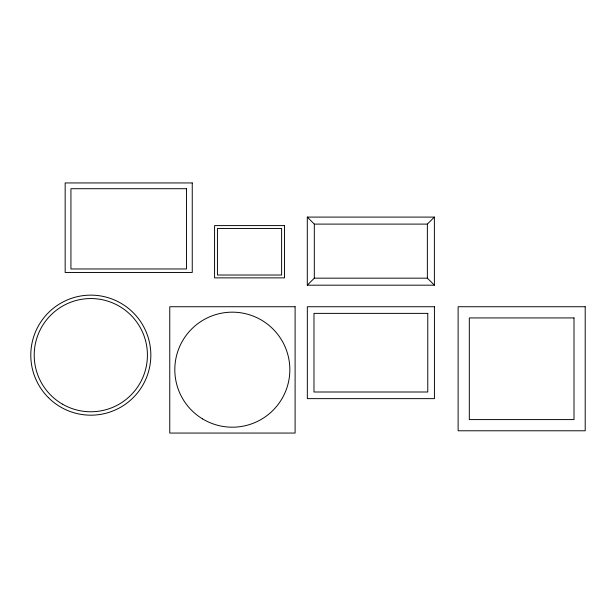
<?xml version="1.0" encoding="UTF-8"?>
<svg xmlns="http://www.w3.org/2000/svg" width="616" height="616" viewBox="0 0 616 616"><rect width="100%" height="100%" fill="white"/><g stroke="black" fill="none" stroke-linecap="round" stroke-linejoin="round"><path stroke-width="0.92" d="M307.299 285.177L314.314 278.163L427.365 278.163L434.38 285.177L434.38 217.094L307.299 217.094L307.299 285.177L434.38 285.177M307.299 217.094L314.314 224.101L427.365 224.101L434.38 217.094M427.365 224.101L427.365 278.163M314.314 224.101L314.314 278.163M192.246 182.944L65.165 182.944L65.165 272.457L192.246 272.457L192.246 182.944M186.479 188.712L70.94 188.712L70.94 268.961L186.479 268.961L186.479 188.712M284.469 225.602L214.576 225.602L214.576 277.87L284.469 277.87L284.469 225.602M281.62 228.451L217.433 228.451L217.433 275.021L281.62 275.021L281.62 228.451M295.103 306.737L169.762 306.737L169.762 433.056L295.103 433.056L295.103 306.737M434.419 306.737L307.338 306.737L307.338 398.637L434.419 398.637L434.419 306.737M585.2 306.737L458.119 306.737L458.119 430.784L585.2 430.784L585.2 306.737M427.773 313.375L313.975 313.375L313.975 391.999L427.773 391.999L427.773 313.375M574.004 317.933L469.315 317.933L469.315 419.588L574.004 419.588L574.004 317.933M48.379 397.605A60.022 60.022 0 0 0 148.795 370.693A60.022 60.022 0 0 0 75.283 297.181A60.022 60.022 0 0 0 48.379 397.605M62.516 404.181A56.603 56.603 0 0 0 147.424 355.163A56.603 56.603 0 0 0 62.516 306.137A56.603 56.603 0 0 0 62.516 404.181M202.549 418.888A57.519 57.519 0 0 0 289.828 370.863A57.519 57.519 0 0 0 204.597 319.288A57.519 57.519 0 0 0 202.549 418.888"/></g></svg>
